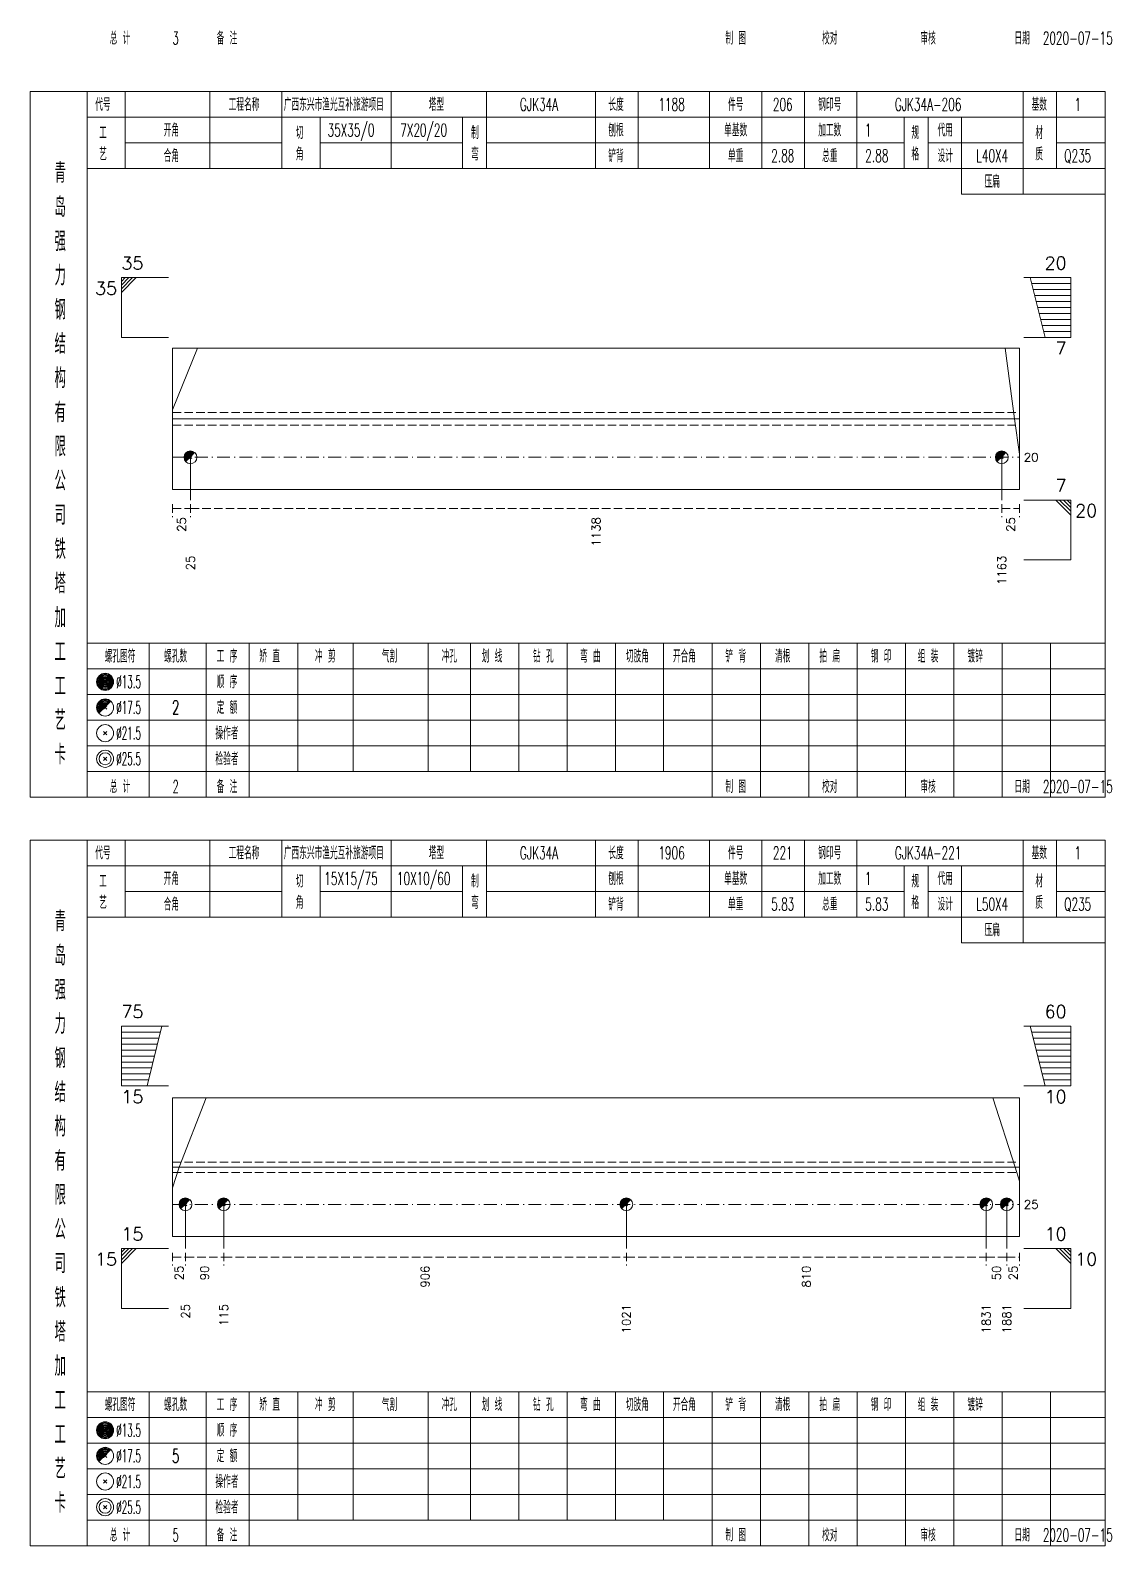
# Model space of a CAD drawing. Extents: x 0 to 2606, y -377 to 6479.
# Drawn here: x 1829.8 to 2082.7, y 6125 to 6479.3 of the extents above; entities that cross this region are included whole.
import ezdxf
from ezdxf.enums import TextEntityAlignment as Align

# ---------------------------------------------------------------- set-up
doc = ezdxf.new("R2010")
doc.units = 0
doc.header["$MEASUREMENT"] = 0
doc.linetypes.add('一点画线', pattern=[5.2, 3, -1, 0.2, -1])
doc.linetypes.add('虚线', pattern=[2.75, 2, -0.75])
doc.layers.get('0').update_dxf_attribs({"linetype": 'CONTINUOUS', "lineweight": 25})
doc.layers.add('1', color=7, linetype='CONTINUOUS', lineweight=25)
doc.layers.add('4', color=7, linetype='CONTINUOUS', lineweight=25)
doc.styles.get("Standard").update_dxf_attribs({"font": 'simplex.shx', "width": 0.7, "height": 3, "bigfont": 'gbhzfs.shx'})

msp = doc.modelspace()

# ---------------------------------------------------------------- linework, layer by layer
at = {"color": 7, "linetype": 'Continuous', "lineweight": 13}
for p, q in [((1851.1, 6421.5), (1862.1, 6421.5)), ((1851.1, 6407.5), (1851.1, 6421.5)), ((1851.97, 6421.5), (1851.1, 6420.62)), ((1852.85, 6421.5), (1851.1, 6419.75)), ((1853.72, 6421.5), (1851.1, 6418.88)), ((1854.6, 6421.5), (1851.1, 6418)), ((2073.2, 6421.5), (2062.2, 6421.5)), ((2067.2, 6407.5), (2063.7, 6421.5)), ((2073.2, 6407.5), (2073.2, 6421.5)), ((2073.2, 6420.1), (2064.05, 6420.1)), ((2073.2, 6418.7), (2064.4, 6418.7)), ((2073.2, 6417.3), (2064.75, 6417.3)), ((2073.2, 6415.9), (2065.1, 6415.9)), ((2073.2, 6414.5), (2065.45, 6414.5)), ((2073.2, 6413.1), (2065.8, 6413.1)), ((2073.2, 6411.7), (2066.15, 6411.7)), ((2073.2, 6410.3), (2066.5, 6410.3)), ((1851.1, 6407.5), (1862.1, 6407.5)), ((2073.2, 6407.5), (2062.2, 6407.5)), ((2073.2, 6408.9), (2066.85, 6408.9)), ((1863.1, 6390.56), (1868.94, 6405)), ((2060.03, 6388.5), (2057.86, 6405)), ((2061.2, 6380.25), (2060.03, 6388.5)), ((1867.27, 6379.5), (1867.27, 6369.5)), ((2057.03, 6379.5), (2057.03, 6369.5)), ((2073.2, 6369.5), (2062.2, 6369.5)), ((2069.7, 6369.5), (2073.2, 6366)), ((2070.57, 6369.5), (2073.2, 6366.88)), ((2071.45, 6369.5), (2073.2, 6367.75)), ((2072.32, 6369.5), (2073.2, 6368.62)), ((2073.2, 6369.5), (2073.2, 6355.5)), ((2073.2, 6355.5), (2062.2, 6355.5)), ((1851.1, 6246.5), (1862.1, 6246.5)), ((1851.1, 6232.5), (1851.1, 6246.5)), ((1851.1, 6245.1), (1860.25, 6245.1)), ((1851.1, 6243.7), (1859.9, 6243.7)), ((1857.1, 6232.5), (1860.6, 6246.5)), ((2073.2, 6246.5), (2062.2, 6246.5)), ((2067.2, 6232.5), (2063.7, 6246.5)), ((2073.2, 6245.1), (2064.05, 6245.1)), ((2073.2, 6243.7), (2064.4, 6243.7)), ((2073.2, 6232.5), (2073.2, 6246.5)), ((1851.1, 6242.3), (1859.55, 6242.3)), ((1851.1, 6240.9), (1859.2, 6240.9)), ((2073.2, 6242.3), (2064.75, 6242.3)), ((2073.2, 6240.9), (2065.1, 6240.9)), ((1851.1, 6239.5), (1858.85, 6239.5)), ((1851.1, 6238.1), (1858.5, 6238.1)), ((1851.1, 6236.7), (1858.15, 6236.7)), ((2073.2, 6239.5), (2065.45, 6239.5)), ((2073.2, 6238.1), (2065.8, 6238.1)), ((2073.2, 6236.7), (2066.15, 6236.7)), ((1851.1, 6235.3), (1857.8, 6235.3)), ((1851.1, 6233.9), (1857.45, 6233.9)), ((2073.2, 6235.3), (2066.5, 6235.3)), ((2073.2, 6233.9), (2066.85, 6233.9)), ((1851.1, 6232.5), (1862.1, 6232.5)), ((1864.66, 6213.5), (1870.9, 6229.7)), ((2060.16, 6213.5), (2054.96, 6229.7)), ((2073.2, 6232.5), (2062.2, 6232.5)), ((1863.1, 6208.64), (1864.66, 6213.5)), ((2061.2, 6210.26), (2060.16, 6213.5)), ((1866.1, 6204.8), (1866.1, 6194.5)), ((1875.05, 6204.8), (1875.05, 6194.5)), ((1969.22, 6204.8), (1969.22, 6194.5)), ((2053.4, 6204.8), (2053.4, 6194.5)), ((2058.2, 6204.8), (2058.2, 6194.5)), ((1851.1, 6194.5), (1862.1, 6194.5)), ((1851.1, 6194.5), (1851.1, 6180.5)), ((1851.97, 6194.5), (1851.1, 6193.62)), ((1852.85, 6194.5), (1851.1, 6192.75)), ((1853.72, 6194.5), (1851.1, 6191.88)), ((1854.6, 6194.5), (1851.1, 6191)), ((2073.2, 6194.5), (2062.2, 6194.5)), ((2069.7, 6194.5), (2073.2, 6191)), ((2070.57, 6194.5), (2073.2, 6191.88)), ((2071.45, 6194.5), (2073.2, 6192.75)), ((2072.32, 6194.5), (2073.2, 6193.62)), ((2073.2, 6194.5), (2073.2, 6180.5)), ((1851.1, 6180.5), (1862.1, 6180.5)), ((2073.2, 6180.5), (2062.2, 6180.5))]:
    msp.add_line(p, q, dxfattribs=at)
at = {"color": 7, "linetype": 'Continuous', "lineweight": 18}
for p, q in [((1863.1, 6405), (1863.1, 6372)), ((1863.1, 6405), (2061.2, 6405)), ((2061.2, 6405), (2061.2, 6372)), ((1863.1, 6388.5), (2061.2, 6388.5)), ((1863.1, 6229.7), (1863.1, 6197.3)), ((1863.1, 6229.7), (2061.2, 6229.7)), ((2061.2, 6229.7), (2061.2, 6197.3)), ((1863.1, 6213.5), (2061.2, 6213.5))]:
    msp.add_line(p, q, dxfattribs=at)
at = {"color": 1, "linetype": '虚线', "lineweight": 18}
for p, q in [((1863.1, 6390), (2061.2, 6390)), ((1863.1, 6387), (2061.2, 6387)), ((1863.1, 6214.7), (2061.2, 6214.7)), ((1863.1, 6212.3), (2061.2, 6212.3))]:
    msp.add_line(p, q, dxfattribs=at)
at = {"color": 3, "linetype": '一点画线', "lineweight": 13}
for p, q in [((1863.1, 6379.5), (2061.2, 6379.5)), ((1863.1, 6204.8), (2061.2, 6204.8))]:
    msp.add_line(p, q, dxfattribs=at)
at = {"color": 8, "linetype": '虚线', "lineweight": 9}
for p, q in [((1863.1, 6368.5), (1863.1, 6365.5)), ((1863.1, 6367.5), (1867.27, 6367.5)), ((1867.27, 6368.5), (1867.27, 6365.5)), ((1867.27, 6368.5), (1867.27, 6365.5)), ((1867.27, 6367.5), (2057.03, 6367.5)), ((2057.03, 6368.5), (2057.03, 6365.5)), ((2057.03, 6368.5), (2057.03, 6365.5)), ((2057.03, 6367.5), (2061.2, 6367.5)), ((2061.2, 6368.5), (2061.2, 6365.5)), ((1863.1, 6193.5), (1863.1, 6190.5)), ((1863.1, 6192.5), (1866.1, 6192.5)), ((1866.1, 6193.5), (1866.1, 6190.5)), ((1866.1, 6193.5), (1866.1, 6190.5)), ((1866.1, 6192.5), (1875.05, 6192.5)), ((1875.05, 6193.5), (1875.05, 6190.5)), ((1875.05, 6193.5), (1875.05, 6190.5)), ((1875.05, 6192.5), (1969.22, 6192.5)), ((1969.22, 6193.5), (1969.22, 6190.5)), ((1969.22, 6193.5), (1969.22, 6190.5)), ((1969.22, 6192.5), (2053.4, 6192.5)), ((2053.4, 6193.5), (2053.4, 6190.5)), ((2053.4, 6193.5), (2053.4, 6190.5)), ((2053.4, 6192.5), (2058.2, 6192.5)), ((2058.2, 6193.5), (2058.2, 6190.5)), ((2058.2, 6193.5), (2058.2, 6190.5)), ((2058.2, 6192.5), (2061.2, 6192.5)), ((2061.2, 6193.5), (2061.2, 6190.5))]:
    msp.add_line(p, q, dxfattribs=at)
at = {"layer": '1', "color": 7, "linetype": 'Continuous', "lineweight": 0}
for p, q in [((1866.97, 6379.2), (1867.57, 6379.8)), ((1866.97, 6379.8), (1867.57, 6379.2)), ((2056.73, 6379.2), (2057.33, 6379.8)), ((2056.73, 6379.8), (2057.33, 6379.2)), ((1865.8, 6204.5), (1866.4, 6205.1)), ((1865.8, 6205.1), (1866.4, 6204.5)), ((1874.75, 6204.5), (1875.35, 6205.1)), ((1874.75, 6205.1), (1875.35, 6204.5)), ((1968.92, 6204.5), (1969.52, 6205.1)), ((1968.92, 6205.1), (1969.52, 6204.5)), ((2053.1, 6204.5), (2053.7, 6205.1)), ((2053.1, 6205.1), (2053.7, 6204.5)), ((2057.9, 6204.5), (2058.5, 6205.1)), ((2057.9, 6205.1), (2058.5, 6204.5))]:
    msp.add_line(p, q, dxfattribs=at)
at = {"layer": '1', "color": 7, "linetype": 'Continuous', "lineweight": 18}
for p, q in [((1863.1, 6372), (2061.2, 6372)), ((1863.1, 6197.3), (2061.2, 6197.3))]:
    msp.add_line(p, q, dxfattribs=at)
at = {"layer": '1', "color": 7, "linetype": 'Continuous', "lineweight": 13}
for centre in [(1867.27, 6379.5), (2057.03, 6379.5), (1866.1, 6204.8), (1875.05, 6204.8), (1969.22, 6204.8), (2053.4, 6204.8), (2058.2, 6204.8)]:
    msp.add_circle(centre, 1.5, dxfattribs=at)
for centre, radius in [((1867.27, 6379.5), 1.35), ((1867.27, 6379.5), 1.2), ((1867.27, 6379.5), 1.05), ((1867.27, 6379.5), 0.9), ((1867.27, 6379.5), 0.75), ((1867.27, 6379.5), 0.6), ((1867.27, 6379.5), 0.45), ((1867.27, 6379.5), 0.3), ((1867.27, 6379.5), 0.15), ((2057.03, 6379.5), 1.35), ((2057.03, 6379.5), 1.2), ((2057.03, 6379.5), 1.05), ((2057.03, 6379.5), 0.9), ((2057.03, 6379.5), 0.75), ((2057.03, 6379.5), 0.6), ((2057.03, 6379.5), 0.45), ((2057.03, 6379.5), 0.3), ((2057.03, 6379.5), 0.15), ((1866.1, 6204.8), 1.35), ((1866.1, 6204.8), 1.2), ((1866.1, 6204.8), 1.05), ((1866.1, 6204.8), 0.9), ((1866.1, 6204.8), 0.75), ((1866.1, 6204.8), 0.6), ((1866.1, 6204.8), 0.45), ((1866.1, 6204.8), 0.3), ((1866.1, 6204.8), 0.15), ((1875.05, 6204.8), 1.35), ((1875.05, 6204.8), 1.2), ((1875.05, 6204.8), 1.05), ((1875.05, 6204.8), 0.9), ((1875.05, 6204.8), 0.75), ((1875.05, 6204.8), 0.6), ((1875.05, 6204.8), 0.45), ((1875.05, 6204.8), 0.3), ((1875.05, 6204.8), 0.15), ((1969.22, 6204.8), 1.35), ((1969.22, 6204.8), 1.2), ((1969.22, 6204.8), 1.05), ((1969.22, 6204.8), 0.9), ((1969.22, 6204.8), 0.75), ((1969.22, 6204.8), 0.6), ((1969.22, 6204.8), 0.45), ((1969.22, 6204.8), 0.3), ((1969.22, 6204.8), 0.15), ((2053.4, 6204.8), 1.35), ((2053.4, 6204.8), 1.2), ((2053.4, 6204.8), 1.05), ((2053.4, 6204.8), 0.9), ((2053.4, 6204.8), 0.75), ((2053.4, 6204.8), 0.6), ((2053.4, 6204.8), 0.45), ((2053.4, 6204.8), 0.3), ((2053.4, 6204.8), 0.15), ((2058.2, 6204.8), 1.35), ((2058.2, 6204.8), 1.2), ((2058.2, 6204.8), 1.05), ((2058.2, 6204.8), 0.9), ((2058.2, 6204.8), 0.75), ((2058.2, 6204.8), 0.6), ((2058.2, 6204.8), 0.45), ((2058.2, 6204.8), 0.3), ((2058.2, 6204.8), 0.15)]:
    msp.add_arc(centre, radius, 45, 225, dxfattribs=at)
at = {"layer": '4', "color": 1, "linetype": 'Continuous', "lineweight": 18}
for p, q in [((1843.1, 6300), (1843.1, 6465)), ((1852, 6447), (1852, 6465)), ((1871.8, 6447), (1871.8, 6465)), ((1888.6, 6447), (1888.6, 6465)), ((1914.2, 6447), (1914.2, 6465)), ((1936.5, 6447), (1936.5, 6465)), ((1962, 6447), (1962, 6465)), ((1972, 6447), (1972, 6465)), ((1988.7, 6447), (1988.7, 6465)), ((2000.9, 6447), (2000.9, 6465)), ((2010.9, 6447), (2010.9, 6465)), ((2023.1, 6447), (2023.1, 6465)), ((2062, 6441), (2062, 6465)), ((2069.8, 6447), (2069.8, 6465)), ((1843.1, 6459), (2081.2, 6459)), ((1897.6, 6447), (1897.6, 6459)), ((1930.9, 6447), (1930.9, 6459)), ((2034.2, 6447), (2034.2, 6459)), ((2039.8, 6447), (2039.8, 6459)), ((2047.6, 6441), (2047.6, 6459)), ((1852, 6453), (1888.6, 6453)), ((1897.6, 6453), (1930.9, 6453)), ((1936.5, 6453), (2034.2, 6453)), ((2039.8, 6453), (2062, 6453)), ((2069.8, 6453), (2081.2, 6453)), ((1843.1, 6447), (2081.2, 6447)), ((2047.6, 6441), (2081.2, 6441)), ((1843.1, 6336), (2081.2, 6336)), ((1857.6, 6300), (1857.6, 6336)), ((1870.9, 6300), (1870.9, 6336)), ((1881, 6300), (1881, 6336)), ((1892.4, 6306), (1892.4, 6336)), ((1905.3, 6306), (1905.3, 6336)), ((1922.9, 6306), (1922.9, 6336)), ((1932.8, 6306), (1932.8, 6336)), ((1944.1, 6306), (1944.1, 6336)), ((1955.4, 6306), (1955.4, 6336)), ((1966.7, 6306), (1966.7, 6336)), ((1977.9, 6306), (1977.9, 6336)), ((1989.3, 6306), (1989.3, 6336)), ((2000.6, 6306), (2000.6, 6336)), ((2011.9, 6306), (2011.9, 6336)), ((2023.2, 6306), (2023.2, 6336)), ((2034.5, 6306), (2034.5, 6336)), ((2045.8, 6306), (2045.8, 6336)), ((2057.1, 6306), (2057.1, 6336)), ((2068.4, 6306), (2068.4, 6336)), ((1843.1, 6330), (2081.2, 6330)), ((1843.1, 6324), (2081.2, 6324)), ((1843.1, 6318), (2081.2, 6318)), ((1843.1, 6312), (2081.2, 6312)), ((1843.1, 6306), (2081.2, 6306)), ((1989.3, 6300), (1989.3, 6306)), ((2000.6, 6300), (2000.6, 6306)), ((2011.9, 6300), (2011.9, 6306)), ((2023.2, 6300), (2023.2, 6306)), ((2034.5, 6300), (2034.5, 6306)), ((2045.8, 6300), (2045.8, 6306)), ((2057.1, 6300), (2057.1, 6306)), ((2068.4, 6300), (2068.4, 6306)), ((1843.1, 6125), (1843.1, 6290)), ((1852, 6272), (1852, 6290)), ((1871.8, 6272), (1871.8, 6290)), ((1888.6, 6272), (1888.6, 6290)), ((1914.2, 6272), (1914.2, 6290)), ((1936.5, 6272), (1936.5, 6290)), ((1962, 6272), (1962, 6290)), ((1972, 6272), (1972, 6290)), ((1988.7, 6272), (1988.7, 6290)), ((2000.9, 6272), (2000.9, 6290)), ((2010.9, 6272), (2010.9, 6290)), ((2023.1, 6272), (2023.1, 6290)), ((2062, 6266), (2062, 6290)), ((2069.8, 6272), (2069.8, 6290)), ((1843.1, 6284), (2081.2, 6284)), ((1897.6, 6272), (1897.6, 6284)), ((1930.9, 6272), (1930.9, 6284)), ((2034.2, 6272), (2034.2, 6284)), ((2039.8, 6272), (2039.8, 6284)), ((2047.6, 6266), (2047.6, 6284)), ((1852, 6278), (1888.6, 6278)), ((1897.6, 6278), (1930.9, 6278)), ((1936.5, 6278), (2034.2, 6278)), ((2039.8, 6278), (2062, 6278)), ((2069.8, 6278), (2081.2, 6278)), ((1843.1, 6272), (2081.2, 6272)), ((2047.6, 6266), (2081.2, 6266)), ((1843.1, 6161), (2081.2, 6161)), ((1857.6, 6125), (1857.6, 6161)), ((1870.9, 6125), (1870.9, 6161)), ((1881, 6125), (1881, 6161)), ((1892.4, 6131), (1892.4, 6161)), ((1905.3, 6131), (1905.3, 6161)), ((1922.9, 6131), (1922.9, 6161)), ((1932.8, 6131), (1932.8, 6161)), ((1944.1, 6131), (1944.1, 6161)), ((1955.4, 6131), (1955.4, 6161)), ((1966.7, 6131), (1966.7, 6161)), ((1977.9, 6131), (1977.9, 6161)), ((1989.3, 6131), (1989.3, 6161)), ((2000.6, 6131), (2000.6, 6161)), ((2011.9, 6131), (2011.9, 6161)), ((2023.2, 6131), (2023.2, 6161)), ((2034.5, 6131), (2034.5, 6161)), ((2045.8, 6131), (2045.8, 6161)), ((2057.1, 6131), (2057.1, 6161)), ((2068.4, 6131), (2068.4, 6161)), ((1843.1, 6155), (2081.2, 6155)), ((1843.1, 6149), (2081.2, 6149)), ((1843.1, 6143), (2081.2, 6143)), ((1843.1, 6137), (2081.2, 6137)), ((1843.1, 6131), (2081.2, 6131)), ((1989.3, 6125), (1989.3, 6131)), ((2000.6, 6125), (2000.6, 6131)), ((2011.9, 6125), (2011.9, 6131)), ((2023.2, 6125), (2023.2, 6131)), ((2034.5, 6125), (2034.5, 6131)), ((2045.8, 6125), (2045.8, 6131)), ((2057.1, 6125), (2057.1, 6131)), ((2068.4, 6125), (2068.4, 6131))]:
    msp.add_line(p, q, dxfattribs=at)
at = {"layer": '4', "color": 7, "linetype": 'Continuous', "lineweight": 13}
for p, q in [((1847.1, 6326.8), (1847.5, 6327.2)), ((1847.5, 6326.8), (1847.1, 6327.2)), ((1846.9, 6314.6), (1847.7, 6315.4)), ((1847.7, 6314.6), (1846.9, 6315.4)), ((1846.9, 6308.6), (1847.7, 6309.4)), ((1847.7, 6308.6), (1846.9, 6309.4)), ((1847.1, 6151.8), (1847.5, 6152.2)), ((1847.5, 6151.8), (1847.1, 6152.2)), ((1846.9, 6139.6), (1847.7, 6140.4)), ((1847.7, 6139.6), (1846.9, 6140.4)), ((1846.9, 6133.6), (1847.7, 6134.4)), ((1847.7, 6133.6), (1846.9, 6134.4))]:
    msp.add_line(p, q, dxfattribs=at)
at = {"layer": '4', "color": 7, "linetype": 'Continuous', "lineweight": 0}
for p, q in [((1846.9, 6320.6), (1847.7, 6321.4)), ((1846.9, 6321.4), (1847.7, 6320.6)), ((1846.9, 6145.6), (1847.7, 6146.4)), ((1846.9, 6146.4), (1847.7, 6145.6))]:
    msp.add_line(p, q, dxfattribs=at)
at = {"layer": '4', "color": 1, "linetype": 'Continuous', "lineweight": 18}
for points in [[(1829.8, 6465), (1829.8, 6300), (2081.2, 6300), (2081.2, 6465)], [(1829.8, 6290), (1829.8, 6125), (2081.2, 6125), (2081.2, 6290)]]:
    msp.add_lwpolyline(points, close=True, dxfattribs=at)
at = {"layer": '4', "color": 7, "linetype": 'Continuous', "lineweight": 13}
for centre, radius in [((1847.3, 6327), 2), ((1847.3, 6327), 1.8), ((1847.3, 6327), 1.6), ((1847.3, 6327), 1.4), ((1847.3, 6327), 1.2), ((1847.3, 6327), 1), ((1847.3, 6327), 0.8), ((1847.3, 6327), 0.6), ((1847.3, 6327), 0.4), ((1847.3, 6327), 0.2), ((1847.3, 6321), 2), ((1847.3, 6315), 2), ((1847.3, 6309), 2), ((1847.3, 6309), 1.4), ((1847.3, 6152), 2), ((1847.3, 6152), 1.8), ((1847.3, 6152), 1.6), ((1847.3, 6152), 1.4), ((1847.3, 6152), 1.2), ((1847.3, 6152), 1), ((1847.3, 6152), 0.8), ((1847.3, 6152), 0.6), ((1847.3, 6152), 0.4), ((1847.3, 6152), 0.2), ((1847.3, 6146), 2), ((1847.3, 6140), 2), ((1847.3, 6134), 2), ((1847.3, 6134), 1.4)]:
    msp.add_circle(centre, radius, dxfattribs=at)
for centre, radius in [((1847.3, 6321), 1.8), ((1847.3, 6321), 1.6), ((1847.3, 6321), 1.4), ((1847.3, 6321), 1.2), ((1847.3, 6321), 1), ((1847.3, 6321), 0.8), ((1847.3, 6321), 0.6), ((1847.3, 6321), 0.4), ((1847.3, 6321), 0.2), ((1847.3, 6146), 1.8), ((1847.3, 6146), 1.6), ((1847.3, 6146), 1.4), ((1847.3, 6146), 1.2), ((1847.3, 6146), 1), ((1847.3, 6146), 0.8), ((1847.3, 6146), 0.6), ((1847.3, 6146), 0.4), ((1847.3, 6146), 0.2)]:
    msp.add_arc(centre, radius, 45, 225, dxfattribs=at)

# ---------------------------------------------------------------- texts
at = {"color": 7, "linetype": 'Continuous', "lineweight": 13}
for s, p in [('35', (1851.1, 6422.5)), ('75', (1851.1, 6247.5)), ('15', (1851.1, 6195.5))]:
    msp.add_text(s, height=3, dxfattribs=at).set_placement(p, align=Align.BOTTOM_LEFT)
for s, p in [('20', (2072.2, 6422.5)), ('7', (2072.2, 6370.5)), ('60', (2072.2, 6247.5)), ('10', (2072.2, 6195.5))]:
    msp.add_text(s, height=3, dxfattribs=at).set_placement(p, align=Align.BOTTOM_RIGHT)
for s, p in [('35', (1850.1, 6420.5)), ('7', (2072.2, 6406.5)), ('10', (2072.2, 6231.5)), ('15', (1850.1, 6193.5))]:
    msp.add_text(s, height=3, dxfattribs=at).set_placement(p, align=Align.TOP_RIGHT)
for s, p in [('20', (2062.2, 6379.5)), ('25', (2062.2, 6204.8))]:
    msp.add_text(s, height=2, dxfattribs=at).set_placement(p, align=Align.MIDDLE_LEFT)
for s, p in [('20', (2074.2, 6368.5)), ('15', (1851.1, 6231.5)), ('10', (2074.2, 6193.5))]:
    msp.add_text(s, height=3, dxfattribs=at).set_placement(p, align=Align.TOP_LEFT)
at = {"color": 8, "linetype": 'Continuous', "lineweight": 9}
for s, p in [('25', (1865.18, 6365.5)), ('1138', (1962.15, 6365.5)), ('25', (2059.12, 6365.5)), ('25', (1864.6, 6190.5)), ('90', (1870.58, 6190.5)), ('906', (1922.14, 6190.5)), ('810', (2011.31, 6190.5)), ('50', (2055.8, 6190.5)), ('25', (2059.7, 6190.5))]:
    msp.add_text(s, height=2, rotation=90, dxfattribs=at).set_placement(p, align=Align.MIDDLE_RIGHT)
at = {"layer": '1', "color": 7, "linetype": 'Continuous', "lineweight": 13}
for s, p in [('25', (1867.27, 6356.5)), ('1163', (2057.03, 6356.5)), ('25', (1866.1, 6181.5)), ('115', (1875.05, 6181.5)), ('1021', (1969.22, 6181.5)), ('1831', (2053.4, 6181.5)), ('1881', (2058.2, 6181.5))]:
    msp.add_text(s, height=2, rotation=90, dxfattribs=at).set_placement(p, align=Align.MIDDLE_RIGHT)
at = {"layer": '4', "color": 1, "linetype": 'Continuous', "lineweight": 13}
for s, height, width, p in [('总 计', 3, 0.6, (1850.8, 6477.5)), ('3', 3, 0.6, (1863.8, 6477.5)), ('备 注', 3, 0.6, (1875.8, 6477.5)), ('制 图', 3, 0.6, (1994.8, 6477.5)), ('校对', 3, 0.6, (2016.8, 6477.5)), ('审核', 3, 0.6, (2039.8, 6477.5)), ('日期', 3, 0.6, (2061.8, 6477.5)), ('2020-07-15', 3, 0.6, (2074.8, 6477.5)), ('代号', 3, 0.6, (1846.8, 6462)), ('工程名称', 3, 0.6, (1879.8, 6462)), ('广西东兴市渔光互补旅游项目', 3, 0.6, (1900.8, 6462)), ('塔型', 3, 0.6, (1924.8, 6462)), ('GJK34A', 3, 0.6, (1948.8, 6462)), ('长度', 3, 0.6, (1966.8, 6462)), ('1188', 3, 0.6, (1979.8, 6462)), ('件号', 3, 0.6, (1994.8, 6462)), ('206', 3, 0.6, (2005.8, 6462)), ('钢印号', 3, 0.6, (2016.8, 6462)), ('GJK34A-206', 3, 0.6, (2039.8, 6462)), ('基数', 3, 0.6, (2065.8, 6462)), ('1', 3, 0.6, (2074.8, 6462)), ('工', 3, 0.6, (1846.8, 6455.4)), ('开角', 3, 0.6, (1862.8, 6456)), ('切', 3, 0.6, (1892.8, 6455.4)), ('35X35/0', 3, 0.6, (1904.8, 6456)), ('7X20/20', 3, 0.6, (1921.8, 6456)), ('制', 3, 0.6, (1933.8, 6455.4)), ('刨根', 3, 0.6, (1966.8, 6456)), ('单基数', 3, 0.6, (1994.8, 6456)), ('加工数', 3, 0.6, (2016.8, 6456)), ('1', 3, 0.6, (2025.8, 6456)), ('规', 3, 0.6, (2036.8, 6455.4)), ('代用', 3, 0.6, (2043.8, 6456)), ('材', 3, 0.6, (2065.8, 6455.4)), ('艺', 3, 0.6, (1846.8, 6450.4)), ('合角', 3, 0.6, (1862.8, 6450)), ('角', 3, 0.6, (1892.8, 6450.4)), ('弯', 3, 0.6, (1933.8, 6450.4)), ('铲背', 3, 0.6, (1966.8, 6450)), ('单重', 3, 0.6, (1994.8, 6450)), ('2.88', 3, 0.6, (2005.8, 6450)), ('总重', 3, 0.6, (2016.8, 6450)), ('2.88', 3, 0.6, (2027.8, 6450)), ('格', 3, 0.6, (2036.8, 6450.4)), ('设计', 3, 0.6, (2043.8, 6450)), ('L40X4', 3, 0.6, (2054.8, 6450)), ('质', 3, 0.6, (2065.8, 6450.4)), ('Q235', 3, 0.6, (2074.8, 6450)), ('青', 4.6, 0.8, (1836.8, 6446)), ('压扁', 3, 0.6, (2054.8, 6444)), ('岛', 4.6, 0.8, (1836.8, 6438)), ('强', 4.6, 0.8, (1836.8, 6430)), ('力', 4.6, 0.8, (1836.8, 6422)), ('钢', 4.6, 0.8, (1836.8, 6414)), ('结', 4.6, 0.8, (1836.8, 6406)), ('构', 4.6, 0.8, (1836.8, 6398)), ('有', 4.6, 0.8, (1836.8, 6390)), ('限', 4.6, 0.8, (1836.8, 6382)), ('公', 4.6, 0.8, (1836.8, 6374)), ('司', 4.6, 0.8, (1836.8, 6366)), ('铁', 4.6, 0.8, (1836.8, 6358)), ('塔', 4.6, 0.8, (1836.8, 6350)), ('加', 4.6, 0.8, (1836.8, 6342)), ('工', 4.6, 0.8, (1836.8, 6334)), ('螺孔图符', 3, 0.6, (1850.8, 6333)), ('螺孔数', 3, 0.6, (1863.8, 6333)), ('工 序', 3, 0.6, (1875.8, 6333)), ('矫 直', 3, 0.6, (1885.8, 6333)), ('冲 剪', 3, 0.6, (1898.8, 6333)), ('气割', 3, 0.6, (1913.8, 6333)), ('冲孔', 3, 0.6, (1927.8, 6333)), ('划 线', 3, 0.6, (1937.8, 6333)), ('钻 孔', 3, 0.6, (1949.8, 6333)), ('弯 曲', 3, 0.6, (1960.8, 6333)), ('切肢角', 3, 0.6, (1971.8, 6333)), ('开合角', 3, 0.6, (1982.8, 6333)), ('铲 背', 3, 0.6, (1994.8, 6333)), ('清根', 3, 0.6, (2005.8, 6333)), ('拍 扁', 3, 0.6, (2016.8, 6333)), ('钢 印', 3, 0.6, (2028.8, 6333)), ('组 装', 3, 0.6, (2039.8, 6333)), ('镀锌', 3, 0.6, (2050.8, 6333)), ('%%C13.5', 3, 0.5, (1852.8, 6327)), ('顺 序', 3, 0.6, (1875.8, 6327)), ('工', 4.6, 0.8, (1836.8, 6326)), ('%%C17.5', 3, 0.5, (1852.8, 6321)), ('2', 3.2, 0.6, (1863.8, 6321)), ('定 额', 3, 0.6, (1875.8, 6321)), ('艺', 4.6, 0.8, (1836.8, 6318)), ('%%C21.5', 3, 0.5, (1852.8, 6315)), ('操作者', 3, 0.6, (1875.8, 6315)), ('卡', 4.6, 0.8, (1836.8, 6310)), ('检验者', 3, 0.6, (1875.8, 6309)), ('%%C25.5', 3, 0.5, (1852.8, 6309)), ('总 计', 3, 0.6, (1850.8, 6302.5)), ('2', 3, 0.6, (1863.8, 6302.5)), ('备 注', 3, 0.6, (1875.8, 6302.5)), ('制 图', 3, 0.6, (1994.8, 6302.5)), ('校对', 3, 0.6, (2016.8, 6302.5)), ('审核', 3, 0.6, (2039.8, 6302.5)), ('日期', 3, 0.6, (2061.8, 6302.5)), ('2020-07-15', 3, 0.6, (2074.8, 6302.5)), ('代号', 3, 0.6, (1846.8, 6287)), ('工程名称', 3, 0.6, (1879.8, 6287)), ('广西东兴市渔光互补旅游项目', 3, 0.6, (1900.8, 6287)), ('塔型', 3, 0.6, (1924.8, 6287)), ('GJK34A', 3, 0.6, (1948.8, 6287)), ('长度', 3, 0.6, (1966.8, 6287)), ('1906', 3, 0.6, (1979.8, 6287)), ('件号', 3, 0.6, (1994.8, 6287)), ('221', 3, 0.6, (2005.8, 6287)), ('钢印号', 3, 0.6, (2016.8, 6287)), ('GJK34A-221', 3, 0.6, (2039.8, 6287)), ('基数', 3, 0.6, (2065.8, 6287)), ('1', 3, 0.6, (2074.8, 6287)), ('开角', 3, 0.6, (1862.8, 6281)), ('15X15/75', 3, 0.6, (1904.8, 6281)), ('10X10/60', 3, 0.6, (1921.8, 6281)), ('刨根', 3, 0.6, (1966.8, 6281)), ('单基数', 3, 0.6, (1994.8, 6281)), ('加工数', 3, 0.6, (2016.8, 6281)), ('1', 3, 0.6, (2025.8, 6281)), ('代用', 3, 0.6, (2043.8, 6281)), ('工', 3, 0.6, (1846.8, 6280.4)), ('切', 3, 0.6, (1892.8, 6280.4)), ('制', 3, 0.6, (1933.8, 6280.4)), ('规', 3, 0.6, (2036.8, 6280.4)), ('材', 3, 0.6, (2065.8, 6280.4)), ('艺', 3, 0.6, (1846.8, 6275.4)), ('合角', 3, 0.6, (1862.8, 6275)), ('角', 3, 0.6, (1892.8, 6275.4)), ('弯', 3, 0.6, (1933.8, 6275.4)), ('铲背', 3, 0.6, (1966.8, 6275)), ('单重', 3, 0.6, (1994.8, 6275)), ('5.83', 3, 0.6, (2005.8, 6275)), ('总重', 3, 0.6, (2016.8, 6275)), ('5.83', 3, 0.6, (2027.8, 6275)), ('格', 3, 0.6, (2036.8, 6275.4)), ('设计', 3, 0.6, (2043.8, 6275)), ('L50X4', 3, 0.6, (2054.8, 6275)), ('质', 3, 0.6, (2065.8, 6275.4)), ('Q235', 3, 0.6, (2074.8, 6275)), ('青', 4.6, 0.8, (1836.8, 6271)), ('压扁', 3, 0.6, (2054.8, 6269)), ('岛', 4.6, 0.8, (1836.8, 6263)), ('强', 4.6, 0.8, (1836.8, 6255)), ('力', 4.6, 0.8, (1836.8, 6247)), ('钢', 4.6, 0.8, (1836.8, 6239)), ('结', 4.6, 0.8, (1836.8, 6231)), ('构', 4.6, 0.8, (1836.8, 6223)), ('有', 4.6, 0.8, (1836.8, 6215)), ('限', 4.6, 0.8, (1836.8, 6207)), ('公', 4.6, 0.8, (1836.8, 6199)), ('司', 4.6, 0.8, (1836.8, 6191)), ('铁', 4.6, 0.8, (1836.8, 6183)), ('塔', 4.6, 0.8, (1836.8, 6175)), ('加', 4.6, 0.8, (1836.8, 6167)), ('工', 4.6, 0.8, (1836.8, 6159)), ('螺孔图符', 3, 0.6, (1850.8, 6158)), ('螺孔数', 3, 0.6, (1863.8, 6158)), ('工 序', 3, 0.6, (1875.8, 6158)), ('矫 直', 3, 0.6, (1885.8, 6158)), ('冲 剪', 3, 0.6, (1898.8, 6158)), ('气割', 3, 0.6, (1913.8, 6158)), ('冲孔', 3, 0.6, (1927.8, 6158)), ('划 线', 3, 0.6, (1937.8, 6158)), ('钻 孔', 3, 0.6, (1949.8, 6158)), ('弯 曲', 3, 0.6, (1960.8, 6158)), ('切肢角', 3, 0.6, (1971.8, 6158)), ('开合角', 3, 0.6, (1982.8, 6158)), ('铲 背', 3, 0.6, (1994.8, 6158)), ('清根', 3, 0.6, (2005.8, 6158)), ('拍 扁', 3, 0.6, (2016.8, 6158)), ('钢 印', 3, 0.6, (2028.8, 6158)), ('组 装', 3, 0.6, (2039.8, 6158)), ('镀锌', 3, 0.6, (2050.8, 6158)), ('工', 4.6, 0.8, (1836.8, 6151)), ('%%C13.5', 3, 0.5, (1852.8, 6152)), ('顺 序', 3, 0.6, (1875.8, 6152)), ('定 额', 3, 0.6, (1875.8, 6146)), ('艺', 4.6, 0.8, (1836.8, 6143)), ('%%C17.5', 3, 0.5, (1852.8, 6146)), ('5', 3.2, 0.6, (1863.8, 6146)), ('%%C21.5', 3, 0.5, (1852.8, 6140)), ('操作者', 3, 0.6, (1875.8, 6140)), ('卡', 4.6, 0.8, (1836.8, 6135)), ('%%C25.5', 3, 0.5, (1852.8, 6134)), ('检验者', 3, 0.6, (1875.8, 6134)), ('总 计', 3, 0.6, (1850.8, 6127.5)), ('5', 3, 0.6, (1863.8, 6127.5)), ('备 注', 3, 0.6, (1875.8, 6127.5)), ('制 图', 3, 0.6, (1994.8, 6127.5)), ('校对', 3, 0.6, (2016.8, 6127.5)), ('审核', 3, 0.6, (2039.8, 6127.5)), ('日期', 3, 0.6, (2061.8, 6127.5)), ('2020-07-15', 3, 0.6, (2074.8, 6127.5))]:
    msp.add_text(s, height=height, dxfattribs=dict(at, width=width)).set_placement(p, align=Align.MIDDLE_CENTER)

doc.saveas('drawing.dxf')
